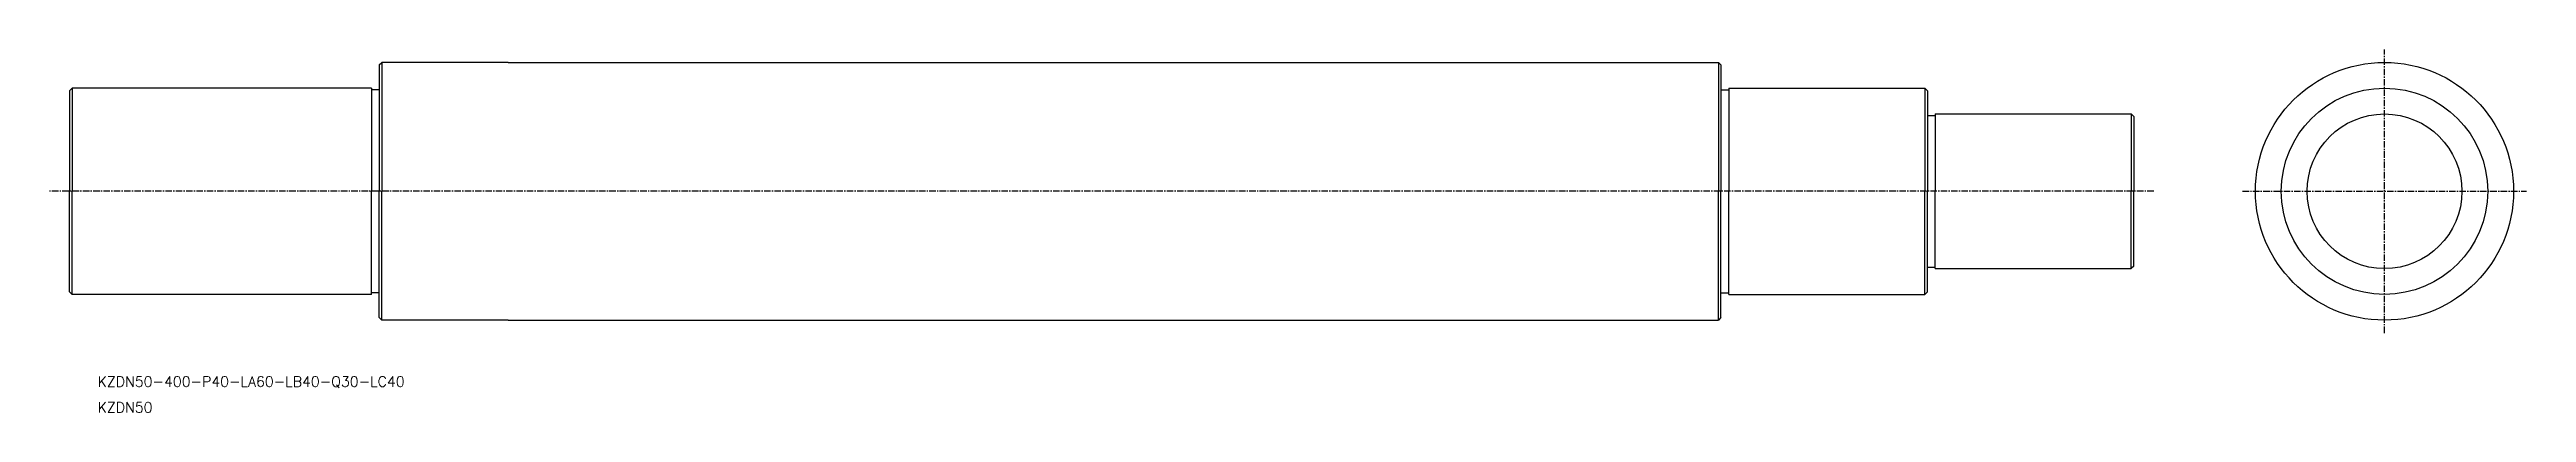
# Model space of a CAD drawing. Extents: x -22842 to -19844, y 30600 to 32404.
# Drawn here: x -22841.7 to -22361.8, y 32333.8 to 32404.2 of the extents above; entities outside this region: 1.
import ezdxf

# ---------------------------------------------------------------- set-up
doc = ezdxf.new("R2010")
doc.units = 0
doc.header["$PDMODE"] = 1
doc.linetypes.add('CENTER', pattern=[2, 1.25, -0.25, 0.25, -0.25])
doc.layers.get('0').update_dxf_attribs({"linetype": 'CONTINUOUS'})
doc.layers.add('CENTER', color=1, linetype='CENTER')
doc.styles.add('MISUMI', font='txt.shx')

msp = doc.modelspace()

# ---------------------------------------------------------------- linework, layer by layer
at = {"color": 7, "linetype": 'CONTINUOUS'}
for p, q in [((-22777.87, 32401.23), (-22777.37, 32401.73)), ((-22777.87, 32401.23), (-22777.87, 32376.73)), ((-22752.87, 32401.73), (-22777.37, 32401.73)), ((-22777.37, 32401.73), (-22777.37, 32376.73)), ((-22752.87, 32401.73), (-22518.37, 32401.73)), ((-22518.37, 32401.73), (-22518.37, 32376.73)), ((-22517.87, 32401.23), (-22518.37, 32401.73)), ((-22517.87, 32401.23), (-22517.87, 32376.73)), ((-22837.87, 32396.23), (-22837.37, 32396.73)), ((-22837.87, 32396.23), (-22837.87, 32376.73)), ((-22779.37, 32396.73), (-22837.37, 32396.73)), ((-22837.37, 32396.73), (-22837.37, 32376.73)), ((-22779.37, 32396.73), (-22779.37, 32376.73)), ((-22777.87, 32396.43), (-22779.37, 32396.43)), ((-22517.87, 32396.43), (-22516.37, 32396.43)), ((-22516.37, 32396.73), (-22478.37, 32396.73)), ((-22516.37, 32396.73), (-22516.37, 32376.73)), ((-22478.37, 32396.73), (-22478.37, 32376.73)), ((-22477.87, 32396.23), (-22478.37, 32396.73)), ((-22477.87, 32396.23), (-22477.87, 32376.73)), ((-22477.87, 32391.43), (-22476.37, 32391.43)), ((-22476.37, 32391.73), (-22438.37, 32391.73)), ((-22476.37, 32391.73), (-22476.37, 32376.73)), ((-22438.37, 32391.73), (-22438.37, 32376.73)), ((-22437.87, 32391.23), (-22438.37, 32391.73)), ((-22437.87, 32391.23), (-22437.87, 32376.73)), ((-22837.87, 32357.23), (-22837.87, 32376.73)), ((-22837.37, 32356.73), (-22837.37, 32376.73)), ((-22779.37, 32356.73), (-22779.37, 32376.73)), ((-22777.87, 32352.23), (-22777.87, 32376.73)), ((-22777.37, 32351.73), (-22777.37, 32376.73)), ((-22518.37, 32351.73), (-22518.37, 32376.73)), ((-22517.87, 32352.23), (-22517.87, 32376.73)), ((-22516.37, 32356.73), (-22516.37, 32376.73)), ((-22478.37, 32356.73), (-22478.37, 32376.73)), ((-22477.87, 32357.23), (-22477.87, 32376.73)), ((-22476.37, 32361.73), (-22476.37, 32376.73)), ((-22438.37, 32361.73), (-22438.37, 32376.73)), ((-22437.87, 32362.23), (-22437.87, 32376.73)), ((-22437.87, 32362.23), (-22438.37, 32361.73)), ((-22477.87, 32362.03), (-22476.37, 32362.03)), ((-22476.37, 32361.73), (-22438.37, 32361.73)), ((-22837.87, 32357.23), (-22837.37, 32356.73)), ((-22779.37, 32356.73), (-22837.37, 32356.73)), ((-22777.87, 32357.03), (-22779.37, 32357.03)), ((-22517.87, 32357.03), (-22516.37, 32357.03)), ((-22516.37, 32356.73), (-22478.37, 32356.73)), ((-22477.87, 32357.23), (-22478.37, 32356.73)), ((-22777.87, 32352.23), (-22777.37, 32351.73)), ((-22752.87, 32351.73), (-22777.37, 32351.73)), ((-22752.87, 32351.73), (-22518.37, 32351.73)), ((-22517.87, 32352.23), (-22518.37, 32351.73))]:
    msp.add_line(p, q, dxfattribs=at)
for radius in [25, 20, 15]:
    msp.add_circle((-22389.3, 32376.73), radius, dxfattribs=at)
msp.add_point((-19844.35, 30599.58), dxfattribs=at)
at = {"layer": 'CENTER', "color": 1, "linetype": 'CENTER'}
for p, q in [((-22389.3, 32349.23), (-22389.3, 32404.23)), ((-22434.02, 32376.73), (-22841.73, 32376.73)), ((-22416.8, 32376.73), (-22361.8, 32376.73))]:
    msp.add_line(p, q, dxfattribs=at)

# ---------------------------------------------------------------- texts
at = {"color": 7, "linetype": 'CONTINUOUS', "style": 'MISUMI'}
for s, p in [('KZDN50-400-P40-LA60-LB40-Q30-LC40', (-22832.41, 32338.82)), ('KZDN50', (-22832.41, 32333.82))]:
    msp.add_text(s, height=2, dxfattribs=at).set_placement(p)

doc.saveas('drawing.dxf')
